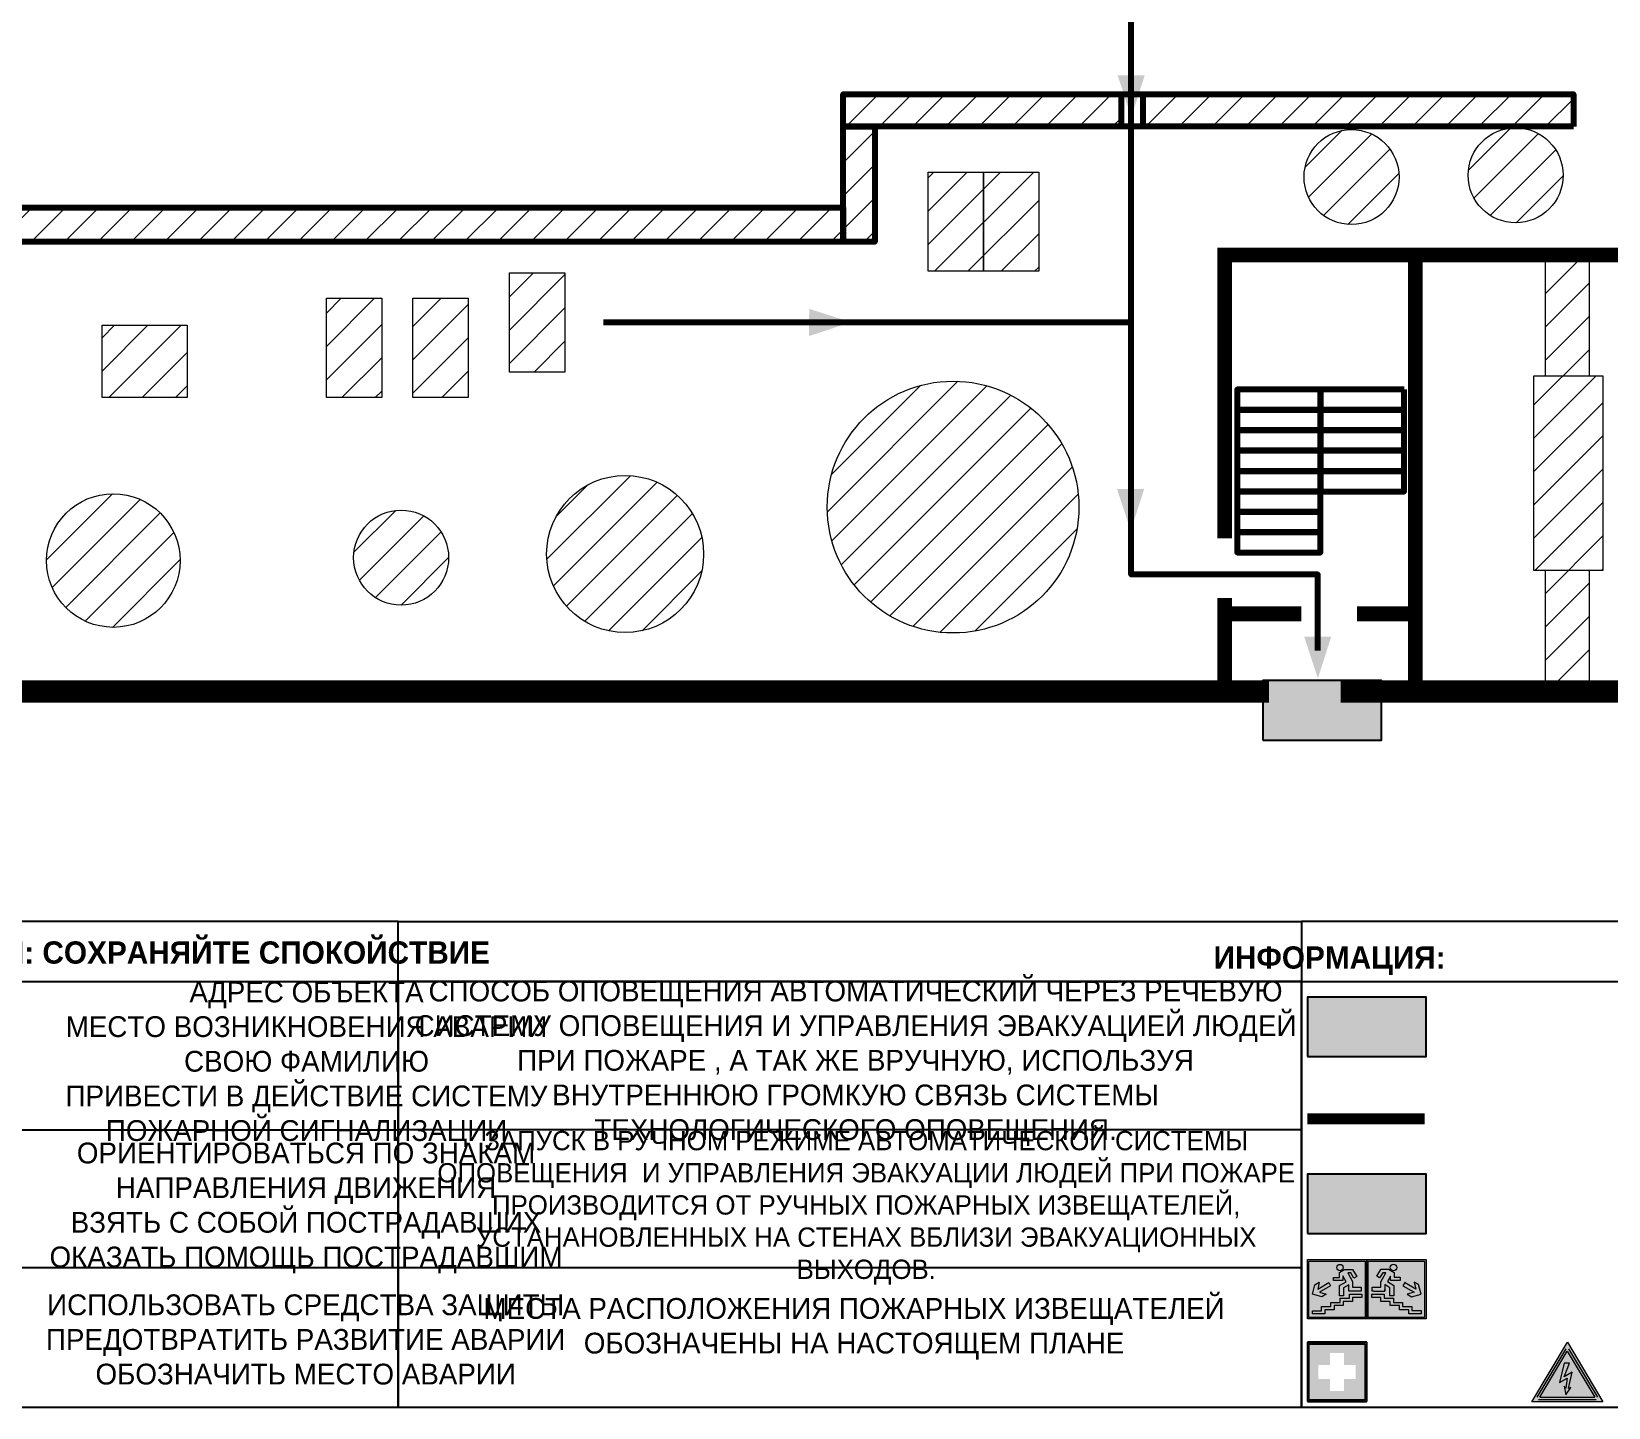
# Model space of a CAD drawing. Header units: millimetres. Extents: x 13810 to 67229, y 12374 to 21950.
# Drawn here: x 19923.1 to 20135.6, y 15363.7 to 15549.1 of the extents above; entities that cross this region are included whole.
import ezdxf

# ---------------------------------------------------------------- set-up
doc = ezdxf.new("R2010")
doc.units = ezdxf.units.MM
doc.layers.add('План_Штампы', color=7, linetype='Continuous')
doc.styles.add('обычный', font='arial.ttf')
pattern_1 = [(225, (41000.2373, 17160.1665), (2.24506403, -2.24506403), [])]

# ---------------------------------------------------------------- blocks, each defined once
blk = doc.blocks.new('A$C3E6D3DDE')
at = {"lineweight": 5}
h = blk.add_hatch(color=40, dxfattribs=at)
h.paths.add_polyline_path([(24.1, 1.45), (16.46, -11.35), (31.74, -11.35)])
h.paths.add_polyline_path([(24.09, -0.46), (30.03, -10.41), (18.14, -10.41)], flags=16)
h.paths.add_polyline_path([(24.54, -3.08), (23.41, -6.02), (25.13, -5.01), (24.33, -8.5), (24.82, -8.27), (23.79, -9.86), (23.4, -8.04), (23.8, -8.43), (24.04, -6.29), (22.39, -7.25), (23.44, -3.08)], flags=0)
h = blk.add_hatch(color=256, dxfattribs=at)
h.paths.add_polyline_path([(24.37, 0.03, 0.567511), (23.82, 0.03), (17.59, -10.4, 0.582454), (17.86, -10.88), (30.32, -10.88, 0.582149), (30.6, -10.4)])
h.paths.add_polyline_path([(24.09, -0.46), (18.14, -10.41), (30.03, -10.41)], flags=16)
h.paths.add_polyline_path([(24.54, -3.08), (23.41, -6.02), (25.13, -5.01), (24.33, -8.5), (24.82, -8.27), (23.79, -9.86), (23.4, -8.04), (23.8, -8.43), (24.04, -6.29), (22.39, -7.25), (23.44, -3.08)], flags=0)
h = blk.add_hatch(color=40, dxfattribs=at)
h.paths.add_polyline_path([(24.09, -0.46), (18.14, -10.41), (30.03, -10.41)])
h.paths.add_polyline_path([(24.82, -8.27), (23.79, -9.86), (23.4, -8.04), (23.8, -8.43), (24.04, -6.29), (22.39, -7.25), (23.44, -3.08), (24.54, -3.08), (23.41, -6.02), (25.13, -5.01), (24.33, -8.5)], flags=16)
at = {"color": 40, "lineweight": 5}
for p, q in [((16.46, -11.35), (24.1, 1.45)), ((24.1, 1.45), (31.74, -11.35))]:
    blk.add_line(p, q, dxfattribs=at)
at = {"lineweight": 5}
for p, q in [((17.59, -10.4), (23.82, 0.03)), ((24.37, 0.03), (30.6, -10.4)), ((18.14, -10.41), (24.09, -0.46)), ((23.44, -3.08), (22.39, -7.25)), ((23.41, -6.02), (24.54, -3.08)), ((24.54, -3.08), (23.44, -3.08)), ((24.09, -0.46), (30.03, -10.41)), ((22.39, -7.25), (24.04, -6.29)), ((25.13, -5.01), (23.41, -6.02)), ((24.04, -6.29), (23.8, -8.43)), ((24.33, -8.5), (25.13, -5.01)), ((23.8, -8.43), (23.4, -8.04)), ((23.4, -8.04), (23.79, -9.86)), ((23.79, -9.86), (24.82, -8.27)), ((24.82, -8.27), (24.33, -8.5)), ((17.86, -10.88), (30.32, -10.88)), ((18.14, -10.41), (30.03, -10.41))]:
    blk.add_line(p, q, dxfattribs=at)
at = {"color": 50, "lineweight": 5}
blk.add_line((31.74, -11.35), (16.46, -11.35), dxfattribs=at)
blk = doc.blocks.new('A$C7B4425F7')
at = {"true_color": 0xffffff}
blk.add_hatch(color=7, dxfattribs=at).paths.add_polyline_path([(0, 0), (-16, 0), (-16, -8), (0, -8)])
h = blk.add_hatch(color=126)
h.paths.add_polyline_path([(-0.2, -0.2), (-15.8, -0.2), (-15.8, -7.8), (-0.2, -7.8)])
h.paths.add_polyline_path([(-11.76, -2.03), (-11.76, -3.66), (-11.17, -3.66, -0.568275), (-11.17, -6.18), (-12.58, -6.18), (-12.58, -2.03)], flags=16)
h.paths.add_polyline_path([(-13.33, -4.12, -0.495768), (-13.59, -6.18), (-15.03, -6.18), (-15.03, -2.03), (-13.59, -2.03, -0.487973)], flags=16)
h.paths.add_polyline_path([(-10.25, -2.03), (-9.48, -2.03), (-9.48, -6.18), (-10.25, -6.18)], flags=16)
h.paths.add_polyline_path([(-13.84, -3.69), (-14.24, -3.69), (-14.24, -3.03), (-13.9, -3.03, -0.692621)], flags=0)
h.paths.add_polyline_path([(-9.15, -2.03), (-8.4, -2.03), (-8.04, -3.07), (-7.68, -2.03), (-6.93, -2.03), (-7.64, -4.1), (-6.93, -6.18), (-7.68, -6.18), (-8.04, -5.14), (-8.4, -6.18), (-9.15, -6.18), (-8.44, -4.1)], flags=16)
h.paths.add_polyline_path([(-11.76, -4.46), (-11.42, -4.46, -0.692621), (-11.36, -5.12), (-11.76, -5.12)], flags=0)
h.paths.add_polyline_path([(-13.9, -5.2), (-14.24, -5.2), (-14.24, -4.55), (-13.84, -4.55, -0.708038)], flags=0)
edge = h.paths.add_edge_path(flags=16)
edge.add_ellipse((-5.51, -4.08), major_axis=(0, 2.05), ratio=0.586184, start_angle=0, end_angle=360)
edge = h.paths.add_edge_path(flags=0)
edge.add_ellipse((-5.51, -4.08), major_axis=(0, 1.14), ratio=0.454828, start_angle=0, end_angle=360)
h.paths.add_polyline_path([(-4.13, -4.96, 0.377264), (-3.48, -4.52, 0.0555), (-3.16, -2.03), (-1.66, -2.03), (-1.66, -4.96), (-0.96, -4.96), (-0.96, -7.01), (-1.75, -7.01), (-1.75, -6.18), (-3.3, -6.18), (-3.3, -7.02), (-4.13, -7.02)], flags=16)
h.paths.add_polyline_path([(-2.73, -2.91), (-2.28, -2.91), (-2.28, -4.96), (-3.05, -4.96, 0.079136)], flags=0)
at = {"color": 126}
blk.add_lwpolyline([(-16, -8), (0, -8), (0, 0), (-16, 0)], close=True, dxfattribs=at)
blk = doc.blocks.new('A$C18900ED3')
h = blk.add_hatch(color=126)
h.paths.add_polyline_path([(-0.18, -0.18), (-7.02, -0.18), (-7.02, -7.02), (-0.18, -7.02)])
h.paths.add_polyline_path([(-5.89, -4.46), (-5.89, -2.77), (-4.46, -2.77), (-4.46, -1.31), (-2.77, -1.31), (-2.77, -2.77), (-1.33, -2.77), (-1.33, -4.46), (-2.77, -4.46), (-2.77, -5.89), (-4.46, -5.89), (-4.46, -4.46)], flags=16)
at = {"color": 126}
for p, q in [((-7.2, 0), (-7.2, -7.2)), ((0, 0), (-7.2, 0)), ((0, -7.2), (0, 0)), ((-7.02, -7.02), (-7.02, -0.18)), ((-7.02, -0.18), (-0.18, -0.18)), ((-0.18, -0.18), (-0.18, -7.02)), ((-7.2, -7.2), (0, -7.2)), ((-0.18, -7.02), (-7.02, -7.02))]:
    blk.add_line(p, q, dxfattribs=at)
blk = doc.blocks.new('вниз 3')
at = {"lineweight": 0, "true_color": 0xffffff}
h = blk.add_hatch(color=7, dxfattribs=at)
h.dxf.hatch_style = 1
h.paths.add_polyline_path([(40997.5, -4475.69), (40997.25, -4475.28), (40995.76, -4476.15), (40995.97, -4475.23), (40995.39, -4475.56), (40995.05, -4476.83), (40996.33, -4477.17), (40996.91, -4476.83), (40996, -4476.55)], flags=0)
h.paths.add_polyline_path([(40999.81, -4473.95), (41000.22, -4473.95), (41000.64, -4474.67), (41001.03, -4474.43), (41000.46, -4473.49), (41000.42, -4473.49), (40999.43, -4473.49), (40998.68, -4473.92), (40998.68, -4474.57), (40997.88, -4474.57), (40997.88, -4475), (40999.14, -4475), (40999.14, -4474.43), (40999.14, -4474.38), (40999.59, -4475.15), (40998.72, -4475.67), (40998.72, -4477.06), (40999.24, -4477.06), (40999.24, -4475.96), (40999.95, -4475.56), (40999.95, -4476.43), (41001.61, -4476.43), (41001.61, -4475.88), (41000.47, -4475.88), (41000.47, -4475.12)], flags=0)
h.paths.add_polyline_path([(40999.2, -4473.24, 1), (40998.35, -4473.24, 1)], flags=0)
h.paths.add_polyline_path([(41000.46, -4477.26), (41001.69, -4477.26), (41001.69, -4476.84), (41000.03, -4476.84), (41000.03, -4477.39), (40998.78, -4477.39), (40998.78, -4477.95), (40997.53, -4477.95), (40997.53, -4478.5), (40996.29, -4478.5), (40996.29, -4479.06), (40995.05, -4479.06), (40995.05, -4479.48), (40995.29, -4479.48), (40996.72, -4479.48), (40996.72, -4478.92), (40997.97, -4478.92), (40997.97, -4478.36), (40999.2, -4478.36), (40999.2, -4477.81), (41000.46, -4477.81)], flags=0)
h.paths.add_polyline_path([(41002.37, -4472.17), (40994.37, -4472.17), (40994.37, -4480.17), (41002.37, -4480.17)])
h.paths.add_polyline_path([(41002.16, -4479.96), (40994.57, -4479.96), (40994.57, -4472.37), (41002.16, -4472.37)], flags=16)
h.paths.add_polyline_path([(41001.61, -4475.88), (41001.61, -4476.43), (40999.95, -4476.43), (40999.95, -4475.56), (40999.24, -4475.96), (40999.24, -4477.06), (40998.72, -4477.06), (40998.72, -4475.67), (40999.59, -4475.15), (40999.14, -4474.38), (40999.14, -4474.43), (40999.14, -4475), (40997.88, -4475), (40997.88, -4474.57), (40998.68, -4474.57), (40998.68, -4473.92), (40999.43, -4473.49), (41000.42, -4473.49), (41000.46, -4473.49), (41001.03, -4474.43), (41000.64, -4474.67), (41000.22, -4473.95), (40999.81, -4473.95), (41000.47, -4475.12), (41000.47, -4475.88)], flags=0)
h.paths.add_polyline_path([(41001.69, -4476.84), (41001.69, -4477.26), (41000.46, -4477.26), (41000.46, -4477.81), (40999.2, -4477.81), (40999.2, -4478.36), (40997.97, -4478.36), (40997.97, -4478.92), (40996.72, -4478.92), (40996.72, -4479.48), (40995.05, -4479.48), (40995.05, -4479.06), (40996.29, -4479.06), (40996.29, -4478.5), (40997.53, -4478.5), (40997.53, -4477.95), (40998.78, -4477.95), (40998.78, -4477.39), (41000.03, -4477.39), (41000.03, -4476.84)], flags=0)
h.paths.add_polyline_path([(40998.35, -4473.24, -1), (40999.2, -4473.24, -1)], flags=0)
h.paths.add_polyline_path([(40997.5, -4475.69), (40996, -4476.55), (40996.91, -4476.83), (40996.33, -4477.17), (40995.05, -4476.83), (40995.39, -4475.56), (40995.97, -4475.23), (40995.76, -4476.15), (40997.25, -4475.28)], flags=0)
at = {"lineweight": 0}
h = blk.add_hatch(color=126, dxfattribs=at)
h.dxf.hatch_style = 1
h.paths.add_polyline_path([(41002.16, -4472.37), (40994.57, -4472.37), (40994.57, -4479.96), (41002.16, -4479.96)])
h.paths.add_polyline_path([(40995.97, -4475.23), (40995.76, -4476.15), (40997.25, -4475.28), (40997.5, -4475.69), (40996, -4476.55), (40996.91, -4476.83), (40996.33, -4477.17), (40995.05, -4476.83), (40995.39, -4475.56)], flags=16)
h.paths.add_polyline_path([(40997.88, -4474.57), (40998.68, -4474.57), (40998.68, -4473.92), (40999.43, -4473.49), (41000.42, -4473.49), (41000.46, -4473.49), (41001.03, -4474.43), (41000.64, -4474.67), (41000.22, -4473.95), (40999.81, -4473.95), (41000.47, -4475.12), (41000.47, -4475.88), (41001.61, -4475.88), (41001.61, -4476.43), (40999.95, -4476.43), (40999.95, -4475.56), (40999.24, -4475.96), (40999.24, -4477.06), (40998.72, -4477.06), (40998.72, -4475.67), (40999.59, -4475.15), (40999.14, -4474.38), (40999.14, -4474.43), (40999.14, -4475), (40997.88, -4475)], flags=16)
h.paths.add_polyline_path([(40998.35, -4473.24, -1), (40999.2, -4473.24, -1)], flags=16)
h.paths.add_polyline_path([(40997.53, -4477.95), (40998.78, -4477.95), (40998.78, -4477.39), (41000.03, -4477.39), (41000.03, -4476.84), (41001.69, -4476.84), (41001.69, -4477.26), (41000.46, -4477.26), (41000.46, -4477.81), (40999.2, -4477.81), (40999.2, -4478.36), (40997.97, -4478.36), (40997.97, -4478.92), (40996.72, -4478.92), (40996.72, -4479.48), (40995.05, -4479.48), (40995.05, -4479.06), (40996.29, -4479.06), (40996.29, -4478.5), (40997.53, -4478.5)], flags=16)
at = {"lineweight": 0, "true_color": 0xffffff}
h = blk.add_hatch(color=7, dxfattribs=at)
h.dxf.hatch_style = 1
h.paths.add_polyline_path([(40999.2, -4473.24, 1), (40998.35, -4473.24, 1)])
h.paths.add_polyline_path([(40999.81, -4473.95), (41000.22, -4473.95), (41000.64, -4474.67), (41001.03, -4474.43), (41000.46, -4473.49), (41000.42, -4473.49), (40999.43, -4473.49), (40998.68, -4473.92), (40998.68, -4474.57), (40997.88, -4474.57), (40997.88, -4475), (40999.14, -4475), (40999.14, -4474.43), (40999.14, -4474.38), (40999.59, -4475.15), (40998.72, -4475.67), (40998.72, -4477.06), (40999.24, -4477.06), (40999.24, -4475.96), (40999.95, -4475.56), (40999.95, -4476.43), (41001.61, -4476.43), (41001.61, -4475.88), (41000.47, -4475.88), (41000.47, -4475.12)])
h.paths.add_polyline_path([(40999.2, -4477.81), (41000.46, -4477.81), (41000.46, -4477.26), (41001.69, -4477.26), (41001.69, -4476.84), (41000.03, -4476.84), (41000.03, -4477.39), (40998.78, -4477.39), (40998.78, -4477.95), (40997.53, -4477.95), (40997.53, -4478.5), (40996.29, -4478.5), (40996.29, -4479.06), (40995.05, -4479.06), (40995.05, -4479.48), (40995.29, -4479.48), (40996.72, -4479.48), (40996.72, -4478.92), (40997.97, -4478.92), (40997.97, -4478.36), (40999.2, -4478.36)])
h.paths.add_polyline_path([(40997.5, -4475.69), (40997.25, -4475.28), (40995.76, -4476.15), (40995.97, -4475.23), (40995.39, -4475.56), (40995.05, -4476.83), (40996.33, -4477.17), (40996.91, -4476.83), (40996, -4476.55)])
at = {"color": 126, "lineweight": 0}
for points in [[(40994.37, -4472.17), (41002.37, -4472.17), (41002.37, -4480.17), (40994.37, -4480.17)], [(40994.57, -4472.37), (41002.16, -4472.37), (41002.16, -4479.96), (40994.57, -4479.96)]]:
    blk.add_lwpolyline(points, close=True, dxfattribs=at)
for points in [[(40999.14, -4474.43), (40999.14, -4475), (40997.88, -4475), (40997.88, -4474.57), (40998.68, -4474.57), (40998.68, -4473.92), (40999.43, -4473.49), (41000.42, -4473.49), (41000.46, -4473.49), (41001.03, -4474.43), (41000.64, -4474.67), (41000.22, -4473.95), (40999.81, -4473.95), (41000.47, -4475.12), (41000.47, -4475.88), (41001.61, -4475.88), (41001.61, -4476.43), (40999.95, -4476.43), (40999.95, -4475.56), (40999.24, -4475.96), (40999.24, -4477.06), (40998.72, -4477.06), (40998.72, -4475.67), (40999.59, -4475.15), (40999.14, -4474.38), (40999.14, -4474.43)], [(40995.05, -4476.83), (40995.39, -4475.56), (40995.97, -4475.23), (40995.76, -4476.15), (40997.25, -4475.28), (40997.5, -4475.69), (40996, -4476.55), (40996.91, -4476.83), (40996.33, -4477.17), (40995.05, -4476.83)], [(40995.29, -4479.48), (40995.05, -4479.48), (40995.05, -4479.06), (40996.29, -4479.06), (40996.29, -4478.5), (40997.53, -4478.5), (40997.53, -4477.95), (40998.78, -4477.95), (40998.78, -4477.39), (41000.03, -4477.39), (41000.03, -4476.84), (41001.69, -4476.84), (41001.69, -4477.26), (41000.46, -4477.26), (41000.46, -4477.81), (40999.2, -4477.81), (40999.2, -4478.36), (40997.97, -4478.36), (40997.97, -4478.92), (40996.72, -4478.92), (40996.72, -4479.48), (40995.05, -4479.48)]]:
    blk.add_lwpolyline(points, dxfattribs=at)
blk.add_circle((40998.77, -4473.24), 0.426, dxfattribs=at)
blk = doc.blocks.new('вниз')
at = {"lineweight": 0, "true_color": 0xffffff}
h = blk.add_hatch(color=7, dxfattribs=at)
h.dxf.hatch_style = 1
h.paths.add_polyline_path([(40994.51, -4472.22), (40986.51, -4472.22), (40986.51, -4480.22), (40994.51, -4480.22)])
h.paths.add_polyline_path([(40994.31, -4472.42), (40994.31, -4480.01), (40986.71, -4480.01), (40986.71, -4472.42)], flags=16)
h.paths.add_polyline_path([(40988.43, -4473.53), (40989.43, -4473.53), (40990.19, -4473.96), (40990.19, -4474.6), (40991, -4474.6), (40991, -4475.06), (40989.73, -4475.06), (40989.73, -4474.46), (40989.3, -4475.18), (40990.17, -4475.7), (40990.17, -4477.11), (40989.63, -4477.11), (40989.63, -4476.01), (40988.94, -4475.59), (40988.94, -4476.46), (40988.94, -4476.46), (40987.47, -4476.46), (40987.26, -4476.46), (40987.26, -4475.92), (40988.4, -4475.92), (40988.4, -4475.2), (40989.1, -4473.99), (40988.66, -4473.99), (40988.24, -4474.7), (40987.86, -4474.47), (40988.41, -4473.56)], flags=0)
h.paths.add_polyline_path([(40990.55, -4473.29, -1), (40989.69, -4473.29, -1)], flags=0)
h.paths.add_polyline_path([(40988.85, -4476.89), (40988.85, -4477.43), (40990.1, -4477.43), (40990.1, -4477.99), (40991.34, -4477.99), (40991.34, -4478.54), (40992.59, -4478.54), (40992.59, -4479.09), (40993.83, -4479.09), (40993.83, -4479.52), (40992.17, -4479.52), (40992.17, -4478.97), (40990.91, -4478.97), (40990.91, -4478.41), (40989.68, -4478.41), (40989.68, -4477.86), (40988.43, -4477.86), (40988.43, -4477.31), (40987.6, -4477.31), (40987.18, -4477.31), (40987.18, -4476.89)], flags=0)
h.paths.add_polyline_path([(40991.61, -4475.33), (40993.12, -4476.2), (40992.9, -4475.27), (40993.48, -4475.6), (40993.83, -4476.88), (40992.56, -4477.22), (40991.97, -4476.88), (40992.9, -4476.61), (40991.38, -4475.74), (40991.58, -4475.39)], flags=0)
h.paths.add_polyline_path([(40990.19, -4473.96), (40989.43, -4473.53), (40988.43, -4473.53), (40988.41, -4473.56), (40987.86, -4474.47), (40988.24, -4474.7), (40988.66, -4473.99), (40989.1, -4473.99), (40988.4, -4475.2), (40988.4, -4475.92), (40987.26, -4475.92), (40987.26, -4476.46), (40987.47, -4476.46), (40988.94, -4476.46), (40988.94, -4476.27), (40988.94, -4475.59), (40989.63, -4476.01), (40989.63, -4477.11), (40990.17, -4477.11), (40990.17, -4475.7), (40989.3, -4475.18), (40989.73, -4474.46), (40989.73, -4475.06), (40991, -4475.06), (40991, -4474.6), (40990.19, -4474.6)], flags=0)
h.paths.add_polyline_path([(40990.55, -4473.29, 1), (40989.69, -4473.29, 1)], flags=0)
h.paths.add_polyline_path([(40991.61, -4475.33), (40991.58, -4475.39), (40991.38, -4475.74), (40992.9, -4476.61), (40991.97, -4476.88), (40992.56, -4477.22), (40993.83, -4476.88), (40993.48, -4475.6), (40992.9, -4475.27), (40993.12, -4476.2)], flags=0)
h.paths.add_polyline_path([(40990.1, -4477.43), (40988.85, -4477.43), (40988.85, -4476.89), (40987.18, -4476.89), (40987.18, -4477.31), (40987.6, -4477.31), (40988.43, -4477.31), (40988.43, -4477.86), (40989.68, -4477.86), (40989.68, -4478.41), (40990.91, -4478.41), (40990.91, -4478.97), (40992.17, -4478.97), (40992.17, -4479.52), (40993.83, -4479.52), (40993.83, -4479.09), (40992.59, -4479.09), (40992.59, -4478.54), (40991.34, -4478.54), (40991.34, -4477.99), (40990.1, -4477.99)], flags=0)
at = {"lineweight": 0}
h = blk.add_hatch(color=126, dxfattribs=at)
h.dxf.hatch_style = 1
h.paths.add_polyline_path([(40994.31, -4472.42), (40986.71, -4472.42), (40986.71, -4480.01), (40994.31, -4480.01)])
h.paths.add_polyline_path([(40988.43, -4473.53), (40989.43, -4473.53), (40990.19, -4473.96), (40990.19, -4474.6), (40991, -4474.6), (40991, -4475.06), (40989.73, -4475.06), (40989.73, -4474.46), (40989.3, -4475.18), (40990.17, -4475.7), (40990.17, -4477.11), (40989.63, -4477.11), (40989.63, -4476.01), (40988.94, -4475.59), (40988.94, -4476.46), (40988.94, -4476.46), (40987.47, -4476.46), (40987.26, -4476.46), (40987.26, -4475.92), (40988.4, -4475.92), (40988.4, -4475.2), (40989.1, -4473.99), (40988.66, -4473.99), (40988.24, -4474.7), (40987.86, -4474.47), (40988.41, -4473.56)], flags=16)
h.paths.add_polyline_path([(40990.55, -4473.29, -1), (40989.69, -4473.29, -1)], flags=16)
h.paths.add_polyline_path([(40988.85, -4476.89), (40988.85, -4477.43), (40990.1, -4477.43), (40990.1, -4477.99), (40991.34, -4477.99), (40991.34, -4478.54), (40992.59, -4478.54), (40992.59, -4479.09), (40993.83, -4479.09), (40993.83, -4479.52), (40992.17, -4479.52), (40992.17, -4478.97), (40990.91, -4478.97), (40990.91, -4478.41), (40989.68, -4478.41), (40989.68, -4477.86), (40988.43, -4477.86), (40988.43, -4477.31), (40987.6, -4477.31), (40987.18, -4477.31), (40987.18, -4476.89)], flags=16)
h.paths.add_polyline_path([(40991.61, -4475.33), (40993.12, -4476.2), (40992.9, -4475.27), (40993.48, -4475.6), (40993.83, -4476.88), (40992.56, -4477.22), (40991.97, -4476.88), (40992.9, -4476.61), (40991.38, -4475.74), (40991.58, -4475.39)], flags=16)
at = {"lineweight": 0, "true_color": 0xffffff}
h = blk.add_hatch(color=7, dxfattribs=at)
h.dxf.hatch_style = 1
h.paths.add_polyline_path([(40989.73, -4474.46), (40989.73, -4475.06), (40991, -4475.06), (40991, -4474.6), (40990.19, -4474.6), (40990.19, -4473.96), (40989.43, -4473.53), (40988.43, -4473.53), (40988.41, -4473.56), (40987.86, -4474.47), (40988.24, -4474.7), (40988.66, -4473.99), (40989.1, -4473.99), (40988.4, -4475.2), (40988.4, -4475.92), (40987.26, -4475.92), (40987.26, -4476.46), (40987.47, -4476.46), (40988.94, -4476.46), (40988.94, -4475.59), (40989.63, -4476.01), (40989.63, -4477.11), (40990.17, -4477.11), (40990.17, -4475.7), (40989.3, -4475.18)])
h.paths.add_polyline_path([(40989.69, -4473.29, 1), (40990.55, -4473.29, 1)])
h.paths.add_polyline_path([(40991.61, -4475.33), (40991.58, -4475.39), (40991.38, -4475.74), (40992.9, -4476.61), (40991.97, -4476.88), (40992.56, -4477.22), (40993.83, -4476.88), (40993.48, -4475.6), (40992.9, -4475.27), (40993.12, -4476.2)])
h.paths.add_polyline_path([(40990.1, -4477.43), (40988.85, -4477.43), (40988.85, -4476.89), (40987.18, -4476.89), (40987.18, -4477.31), (40987.6, -4477.31), (40988.43, -4477.31), (40988.43, -4477.86), (40989.68, -4477.86), (40989.68, -4478.41), (40990.91, -4478.41), (40990.91, -4478.97), (40992.17, -4478.97), (40992.17, -4479.52), (40993.83, -4479.52), (40993.83, -4479.09), (40992.59, -4479.09), (40992.59, -4478.54), (40991.34, -4478.54), (40991.34, -4477.99), (40990.1, -4477.99)])
at = {"color": 126, "lineweight": 0}
for points in [[(40986.51, -4472.22), (40994.51, -4472.22), (40994.51, -4480.22), (40986.51, -4480.22)], [(40986.71, -4472.42), (40994.31, -4472.42), (40994.31, -4480.01), (40986.71, -4480.01)]]:
    blk.add_lwpolyline(points, close=True, dxfattribs=at)
for points in [[(40987.47, -4476.46), (40987.26, -4476.46), (40987.26, -4475.92), (40988.4, -4475.92), (40988.4, -4475.2), (40989.1, -4473.99), (40988.66, -4473.99), (40988.24, -4474.7), (40987.86, -4474.47), (40988.41, -4473.56), (40988.43, -4473.53), (40989.43, -4473.53), (40990.19, -4473.96), (40990.19, -4474.6), (40991, -4474.6), (40991, -4475.06), (40989.73, -4475.06), (40989.73, -4474.46), (40989.3, -4475.18), (40990.17, -4475.7), (40990.17, -4477.11), (40989.63, -4477.11), (40989.63, -4476.01), (40988.94, -4475.59), (40988.94, -4476.46)], [(40987.47, -4476.46), (40988.94, -4476.46), (40988.94, -4476.27)], [(40991.58, -4475.39), (40991.38, -4475.74), (40992.9, -4476.61), (40991.97, -4476.88), (40992.56, -4477.22), (40993.83, -4476.88), (40993.48, -4475.6), (40992.9, -4475.27), (40993.12, -4476.2), (40991.61, -4475.33), (40991.58, -4475.39)], [(40987.6, -4477.31), (40987.18, -4477.31), (40987.18, -4476.89), (40988.85, -4476.89), (40988.85, -4477.43), (40990.1, -4477.43), (40990.1, -4477.99), (40991.34, -4477.99), (40991.34, -4478.54), (40992.59, -4478.54), (40992.59, -4479.09), (40993.83, -4479.09), (40993.83, -4479.52), (40992.17, -4479.52), (40992.17, -4478.97), (40990.91, -4478.97), (40990.91, -4478.41), (40989.68, -4478.41), (40989.68, -4477.86), (40988.43, -4477.86), (40988.43, -4477.31), (40987.6, -4477.31)]]:
    blk.add_lwpolyline(points, dxfattribs=at)
blk.add_circle((40990.12, -4473.29), 0.432, dxfattribs=at)
blk = doc.blocks.new('A$C32E8229D')
at = {"true_color": 0xffffff}
blk.add_hatch(color=7, dxfattribs=at).paths.add_polyline_path([(0, 0), (0, -8), (16, -8), (16, 0)])
h = blk.add_hatch(color=126)
h.paths.add_polyline_path([(0.2, -0.2), (15.8, -0.2), (15.8, -7.8), (0.2, -7.8)])
h.paths.add_polyline_path([(13.49, -2.05), (12.08, -2.05), (11.37, -2.63, 0.162397), (11.29, -2.84), (11.29, -3.63), (10.35, -3.63), (10.35, -4.05), (11.68, -4.05), (11.68, -3.48), (12.26, -4.28), (11.29, -5.1), (11.29, -6.78), (11.85, -6.78), (11.85, -5.44), (12.8, -4.64), (12.8, -5.94), (14.46, -5.94), (14.46, -5.39), (13.45, -5.39), (13.45, -3.97), (12.46, -2.59), (13.15, -2.59), (13.69, -3.34), (14.18, -3)], flags=16)
h.paths.add_polyline_path([(10.74, -1.82, 1), (11.8, -1.82, 1)], flags=16)
h.paths.add_polyline_path([(9.39, -3.59), (5.99, -3.59), (6.56, -3.03), (5.91, -3.03), (5.1, -3.83), (5.91, -4.64), (6.56, -4.64), (5.99, -4.09), (9.39, -4.09)], flags=16)
h.paths.add_polyline_path([(4.29, -1.08), (1.72, -1.08), (1.72, -6.6), (4.29, -6.6)], flags=16)
at = {"color": 126}
blk.add_lwpolyline([(16, -8), (0, -8), (0, 0), (16, 0)], close=True, dxfattribs=at)

msp = doc.modelspace()

# ---------------------------------------------------------------- hatches: boundary and pattern name
at = {"lineweight": 0}
h = msp.add_hatch(dxfattribs=at)
h.set_pattern_fill('ANSI31', color=256, angle=180)
h.set_pattern_definition(pattern_1)
h.paths.add_polyline_path([(20116.93, 15587.18), (20161.43, 15587.18), (20161.43, 15599.19), (20116.93, 15599.19)])
h.paths.add_polyline_path([(20116.93, 15608.71), (20161.43, 15608.71), (20161.43, 15620.72), (20116.93, 15620.72)])
h.paths.add_polyline_path([(19991.74, 15585.24), (20073.05, 15585.24), (20073.05, 15597.26), (19991.74, 15597.26)])
h.paths.add_polyline_path([(19991.74, 15609.93), (20053.45, 15609.93), (20053.45, 15621.95), (19991.74, 15621.95)])
h.paths.add_polyline_path([(20016.17, 15553.82), (20025.45, 15553.82), (20025.45, 15566.06), (20016.17, 15566.06)])
h.paths.add_polyline_path([(19911.34, 15527.69), (19918.8, 15527.69), (19918.8, 15541.07), (19911.34, 15541.07)])
h.paths.add_polyline_path([(19903.88, 15527.69), (19911.34, 15527.69), (19911.34, 15541.07), (19903.88, 15541.07)])
h.paths.add_polyline_path([(19859.85, 15527.69), (19867.31, 15527.69), (19867.31, 15541.07), (19859.85, 15541.07)])
h.paths.add_polyline_path([(19817.93, 15554.23), (19842.57, 15554.23), (19842.57, 15562.56), (19817.93, 15562.56)])
h.paths.add_polyline_path([(19785.63, 15555.9, 1), (19806.78, 15555.9, 1)])
h.paths.add_polyline_path([(19778.74, 15527.24), (19792.12, 15527.24), (19792.12, 15534.7), (19778.74, 15534.7)])
h.paths.add_polyline_path([(19778.74, 15519.78), (19792.12, 15519.78), (19792.12, 15527.24), (19778.74, 15527.24)])
h = msp.add_hatch(dxfattribs=at)
h.set_pattern_fill('ANSI31', color=256, angle=180)
h.set_pattern_definition(pattern_1)
h.paths.add_polyline_path([(20129.53, 15529.72, 1), (20116.72, 15529.72, 1)])
h.paths.add_polyline_path([(20094.61, 15529.48, 1), (20107.41, 15529.48, 1)])
h.paths.add_polyline_path([(20072.89, 15536.28), (20130.91, 15536.28), (20130.91, 15540.64), (20072.89, 15540.64)])
h.paths.add_polyline_path([(20032.49, 15536.28), (20036.74, 15536.28), (20069.99, 15536.28), (20069.99, 15540.64), (20032.49, 15540.64)])
h.paths.add_polyline_path([(20032.49, 15520.74), (20036.74, 15520.74), (20036.74, 15536.28), (20032.49, 15536.28)])
h.paths.add_polyline_path([(19825, 15520.74), (20032.49, 15520.74), (20032.49, 15525.38), (19825, 15525.38)])
h.paths.add_polyline_path([(20051.4, 15516.78), (20058.86, 15516.78), (20058.86, 15530.16), (20051.4, 15530.16)])
h.paths.add_polyline_path([(20043.94, 15516.78), (20051.4, 15516.78), (20051.4, 15530.16), (20043.94, 15530.16)])
h.paths.add_polyline_path([(20030.36, 15485.02, 1), (20064.27, 15485.02, 1)])
h.paths.add_polyline_path([(19992.53, 15478.7, 1), (20013.68, 15478.7, 1)])
h.paths.add_polyline_path([(19966.51, 15478.21, 1), (19979.31, 15478.21, 1)])
h.paths.add_polyline_path([(19925.11, 15477.82, 1), (19943.11, 15477.82, 1)])
h.paths.add_polyline_path([(19987.5, 15503.21), (19994.97, 15503.21), (19994.97, 15516.59), (19987.5, 15516.59)])
h.paths.add_polyline_path([(19974.5, 15499.77), (19981.96, 15499.77), (19981.96, 15513.15), (19974.5, 15513.15)])
h.paths.add_polyline_path([(19962.83, 15499.77), (19970.29, 15499.77), (19970.29, 15513.15), (19962.83, 15513.15)])
h.paths.add_polyline_path([(19932.6, 15499.77), (19944.08, 15499.77), (19944.08, 15509.52), (19932.6, 15509.52)])
h.paths.add_polyline_path([(19886.25, 15502.11), (19893.71, 15502.11), (19893.71, 15515.49), (19886.25, 15515.49)])
h.paths.add_polyline_path([(19878.79, 15502.11), (19886.25, 15502.11), (19886.25, 15515.49), (19878.79, 15515.49)])
h.paths.add_polyline_path([(19856.18, 15502.11), (19863.64, 15502.11), (19863.64, 15515.49), (19856.18, 15515.49)])
h.paths.add_polyline_path([(19840.94, 15502.11), (19848.4, 15502.11), (19848.4, 15515.49), (19840.94, 15515.49)])
h.paths.add_polyline_path([(19828.7, 15502.11), (19836.16, 15502.11), (19836.16, 15515.49), (19828.7, 15515.49)])
h = msp.add_hatch(dxfattribs=at)
h.set_pattern_fill('ANSI31', color=256, angle=180)
h.set_pattern_definition(pattern_1)
h.paths.add_polyline_path([(20150.37, 15460.54), (20156.34, 15460.54), (20156.34, 15476.46), (20150.37, 15476.46)])
h.paths.add_polyline_path([(20127.1, 15460.54), (20133.07, 15460.54), (20133.07, 15476.46), (20127.1, 15476.46)])
h.paths.add_polyline_path([(20148.86, 15476.46), (20158.15, 15476.46), (20158.15, 15502.68), (20148.86, 15502.68)])
h.paths.add_polyline_path([(20125.59, 15476.46), (20134.88, 15476.46), (20134.88, 15502.68), (20125.59, 15502.68)])
h.paths.add_polyline_path([(20150.37, 15502.68), (20156.34, 15502.68), (20156.34, 15518.6), (20150.37, 15518.6)])
h.paths.add_polyline_path([(20127.1, 15502.68), (20133.07, 15502.68), (20133.07, 15518.6), (20127.1, 15518.6)])

# ---------------------------------------------------------------- linework, layer by layer
for points, const_width in [([(20099.56, 15460.18), (20206.59, 15460.18), (20206.59, 15633.66), (20123.53, 15633.66)], 3), ([(20139.16, 15518.97), (20083.92, 15518.97), (20083.92, 15480.8)], 2), ([(20109.62, 15460.63), (20109.62, 15518.97)], 2), ([(20083.92, 15472.79), (20083.92, 15461.27)], 2), ([(20083.92, 15470.64), (20089.93, 15470.64)], 2), ([(20094.24, 15470.64), (20089.93, 15470.64)], 2), ([(20109.62, 15470.64), (20101.76, 15470.64)], 2), ([(19818.75, 15460.18), (20089.9, 15460.18)], 3)]:
    msp.add_lwpolyline(points, dxfattribs=dict(at, const_width=const_width))
at = {"color": 126, "lineweight": 100, "true_color": 0x008754}
for points in [[(20096.45, 15465.7), (20096.45, 15475.95), (20071.33, 15475.95), (20071.33, 15564.61), (20164.83, 15564.61), (20164.83, 15523.39), (20142.37, 15523.39), (20142.37, 15504.04)], [(20000.17, 15509.95), (20071.33, 15509.95)]]:
    msp.add_lwpolyline(points, dxfattribs=at)
at = {"lineweight": 100}
for points in [[(20130.91, 15536.28), (20032.49, 15536.28), (20032.49, 15540.64), (20130.91, 15540.64)], [(20072.89, 15536.28), (20069.99, 15536.28), (20069.99, 15540.64), (20072.89, 15540.64)], [(20032.49, 15536.28), (20036.74, 15536.28), (20036.74, 15520.74), (20032.49, 15520.74)], [(20032.49, 15520.74), (19825, 15520.74), (19825, 15525.38), (20032.49, 15525.38)], [(20096.84, 15500.87), (20085.58, 15500.87), (20085.58, 15498.13), (20096.84, 15498.13)], [(20108.1, 15500.87), (20096.84, 15500.87), (20096.84, 15498.13), (20108.1, 15498.13)], [(20096.84, 15498.13), (20085.58, 15498.13), (20085.58, 15495.38), (20096.84, 15495.38)], [(20108.1, 15498.13), (20096.84, 15498.13), (20096.84, 15495.38), (20108.1, 15495.38)], [(20096.84, 15495.38), (20085.58, 15495.38), (20085.58, 15492.63), (20096.84, 15492.63)], [(20108.1, 15495.38), (20096.84, 15495.38), (20096.84, 15492.63), (20108.1, 15492.63)], [(20096.84, 15492.63), (20085.58, 15492.63), (20085.58, 15489.88), (20096.84, 15489.88)], [(20108.1, 15492.63), (20096.84, 15492.63), (20096.84, 15489.88), (20108.1, 15489.88)], [(20096.84, 15489.88), (20085.58, 15489.88), (20085.58, 15487.14), (20096.84, 15487.14)], [(20108.1, 15489.88), (20096.84, 15489.88), (20096.84, 15487.14), (20108.1, 15487.14)], [(20096.84, 15487.14), (20085.58, 15487.14), (20085.58, 15484.39), (20096.84, 15484.39)], [(20096.84, 15484.39), (20085.58, 15484.39), (20085.58, 15481.64), (20096.84, 15481.64)], [(20096.84, 15481.64), (20085.58, 15481.64), (20085.58, 15478.89), (20096.84, 15478.89)]]:
    msp.add_lwpolyline(points, close=True, dxfattribs=at)
at = {"lineweight": 0}
for points in [[(20051.4, 15516.78), (20043.94, 15516.78), (20043.94, 15530.16), (20051.4, 15530.16)], [(20058.86, 15516.78), (20051.4, 15516.78), (20051.4, 15530.16), (20058.86, 15530.16)], [(20133.07, 15518.6), (20127.1, 15518.6), (20127.1, 15502.68), (20133.07, 15502.68)], [(19994.97, 15503.21), (19987.5, 15503.21), (19987.5, 15516.59), (19994.97, 15516.59)], [(19970.29, 15499.77), (19962.83, 15499.77), (19962.83, 15513.15), (19970.29, 15513.15)], [(19981.96, 15499.77), (19974.5, 15499.77), (19974.5, 15513.15), (19981.96, 15513.15)], [(19944.08, 15499.77), (19932.6, 15499.77), (19932.6, 15509.52), (19944.08, 15509.52)], [(20134.88, 15476.46), (20125.59, 15476.46), (20125.59, 15502.68), (20134.88, 15502.68)], [(20133.07, 15476.46), (20127.1, 15476.46), (20127.1, 15460.54), (20133.07, 15460.54)]]:
    msp.add_lwpolyline(points, close=True, dxfattribs=at)
for points in [[(19828.77, 15421.13), (19972.53, 15421.13), (19972.53, 15429.18), (19828.77, 15429.18)], [(19972.53, 15429.18), (20094.25, 15429.18), (20094.25, 15363.73), (19972.53, 15363.73)], [(19972.53, 15429.18), (20094.25, 15429.18), (20094.25, 15421.13), (19972.53, 15421.13)], [(20094.25, 15421.13), (20238.02, 15421.13), (20238.02, 15429.18), (20094.25, 15429.18)], [(19828.77, 15421.13), (19972.53, 15421.13), (19972.53, 15363.73), (19828.77, 15363.73)], [(19972.53, 15421.13), (20094.25, 15421.13), (20094.25, 15401.13), (19972.53, 15401.13)], [(20094.25, 15421.13), (20238.02, 15421.13), (20238.02, 15363.73), (20094.25, 15363.73)], [(20094.25, 15401.13), (19972.53, 15401.13), (19972.53, 15382.56), (20094.25, 15382.56)]]:
    msp.add_lwpolyline(points, close=True)
at = {"color": 126, "lineweight": 80, "true_color": 0x008754, "const_width": 1.5}
msp.add_lwpolyline([(20110.86, 15402.62), (20095.06, 15402.62)], dxfattribs=at)
for points in [[(19887.18, 15401.13), (19828.77, 15401.13), (19972.53, 15401.13)], [(19887.18, 15382.56), (19828.77, 15382.56), (19972.53, 15382.56)]]:
    msp.add_lwpolyline(points)
at = {"lineweight": 0}
for centre, radius in [((20101.01, 15529.48), 6.4), ((20123.13, 15529.72), 6.4), ((20047.31, 15485.02), 16.96), ((20003.1, 15478.7), 10.58), ((19934.11, 15477.82), 9), ((19972.91, 15478.21), 6.4)]:
    msp.add_circle(centre, radius, dxfattribs=at)
at = {"layer": 'План_Штампы', "color": 126, "true_color": 0x008754}
for points in [[(20069.48, 15543.2), (20073.14, 15543.19), (20071.33, 15537.57)], [(20027.9, 15508.06), (20027.91, 15511.73), (20033.53, 15509.92)], [(20069.4, 15487.46), (20073.06, 15487.45), (20071.25, 15481.83)], [(20094.62, 15467.58), (20098.28, 15467.57), (20096.48, 15461.95)]]:
    msp.add_solid(points, dxfattribs=at)

# ---------------------------------------------------------------- block references
at = {"color": 126, "true_color": 0x008754}
for name, p in [('вниз 3', (-20899.31, 19855.82)), ('вниз', (-20883.45, 19855.87)), ('вниз', (-20883.45, 19855.87))]:
    msp.add_blockref(name, p, dxfattribs=at)
for name, p, xscale, yscale, zscale in [('A$C18900ED3', (20103.06, 15372.51), 1.111111111007631, 1.111111111007631, 1.111111111007631), ('A$C3E6D3DDE', (20115.04, 15371.6), 0.625, 0.625, 0.625)]:
    msp.add_blockref(name, p, dxfattribs=dict(xscale=xscale, yscale=yscale, zscale=zscale))
at = {"layer": 'План_Штампы'}
for p in [(20105.04, 15461.64), (20111.06, 15419)]:
    msp.add_blockref('A$C7B4425F7', p, dxfattribs=at)
at = {"layer": 'План_Штампы', "color": 126, "true_color": 0x008754, "xscale": -1}
msp.add_blockref('A$C32E8229D', (20111.06, 15395.16), dxfattribs=at)

# ---------------------------------------------------------------- texts
at = {"lineweight": 0, "attachment_point": 5, "style": 'обычный'}
for s, insert, char_height, width in [('{\\fProxima Nova Rg|b1|i0|c204|p2;ДЕЙСТВИЯ ПРИ АВАРИИ: СОХРАНЯЙТЕ СПОКОЙСТВИЕ\\H1.6644x; }', (19928.38, 15424.58), 3, 175.1736), ('{\\fProxima Nova Rg|b1|i0|c204|p2;ИНФОРМАЦИЯ:\\H1.1997x; }', (20098.05, 15423.91), 3, 175.1736), ('\\pi-8.4,l8.4,t8.4;{\\fProxima Nova Rg|b0|i0|c204|p2;АДРЕС ОБЪЕКТА\\PМЕСТО ВОЗНИКНОВЕНИЯ АВАРИИ\\PСВОЮ ФАМИЛИЮ\\PПРИВЕСТИ В ДЕЙСТВИЕ СИСТЕМУ \\PПОЖАРНОЙ СИГНАЛИЗАЦИИ}', (19960.16, 15409.96), 2.8, 126.6484), ('{\\fProxima Nova Rg|b0|i0|c204|p2;СПОСОБ ОПОВЕЩЕНИЯ АВТОМАТИЧЕСКИЙ ЧЕРЕЗ РЕЧЕВУЮ СИСТЕМУ ОПОВЕЩЕНИЯ И УПРАВЛЕНИЯ ЭВАКУАЦИЕЙ ЛЮДЕЙ ПРИ ПОЖАРЕ , А ТАК ЖЕ ВРУЧНУЮ, ИСПОЛЬЗУЯ ВНУТРЕННЮЮ ГРОМКУЮ СВЯЗЬ СИСТЕМЫ ТЕХНОЛОГИЧЕСКОГО ОПОВЕЩЕНИЯ.}', (20034.16, 15410.09), 2.8, 118.5618), ('{\\fProxima Nova Rg|b0|i0|c204|p2;\\P\\pt7.8;ЗАПУСК В РУЧНОМ РЕЖИМЕ АВТОМАТИЧЕСКОЙ СИСТЕМЫ ОПОВЕЩЕНИЯ  И УПРАВЛЕНИЯ ЭВАКУАЦИИ ЛЮДЕЙ ПРИ ПОЖАРЕ ПРОИЗВОДИТСЯ ОТ РУЧНЫХ ПОЖАРНЫХ ИЗВЕЩАТЕЛЕЙ, УСТАНАНОВЛЕННЫХ НА СТЕНАХ ВБЛИЗИ ЭВАКУАЦИОННЫХ ВЫХОДОВ. }', (20035.6, 15392.8), 2.6, 121.7868), ('\\pi-8.4,l8.4,t8.4;{\\fProxima Nova Rg|b0|i0|c204|p2;ОРИЕНТИРОВАТЬСЯ ПО ЗНАКАМ \\PНАПРАВЛЕНИЯ ДВИЖЕНИЯ\\PВЗЯТЬ С СОБОЙ ПОСТРАДАВШИХ\\PОКАЗАТЬ ПОМОЩЬ ПОСТРАДАВШИМ}', (19960.09, 15390.6), 2.8, 126.6484), ('\\pi-8.4,l8.4,t8.4;{\\fProxima Nova Rg|b0|i0|c204|p2;ИСПОЛЬЗОВАТЬ СРЕДСТВА ЗАЩИТЫ \\PПРЕДОТВРАТИТЬ РАЗВИТИЕ АВАРИИ\\PОБОЗНАЧИТЬ МЕСТО АВАРИИ}', (19960.04, 15372.87), 2.8, 126.6484), ('\\pt8.4;{\\fProxima Nova Rg|b0|i0|c204|p2;\\PМЕСТА РАСПОЛОЖЕНИЯ ПОЖАРНЫХ ИЗВЕЩАТЕЛЕЙ ОБОЗНАЧЕНЫ НА НАСТОЯЩЕМ ПЛАНЕ}', (20033.96, 15376.66), 2.8, 118.5618)]:
    msp.add_mtext(s, dxfattribs=dict(at, insert=insert, char_height=char_height, width=width))

doc.saveas('drawing.dxf')
